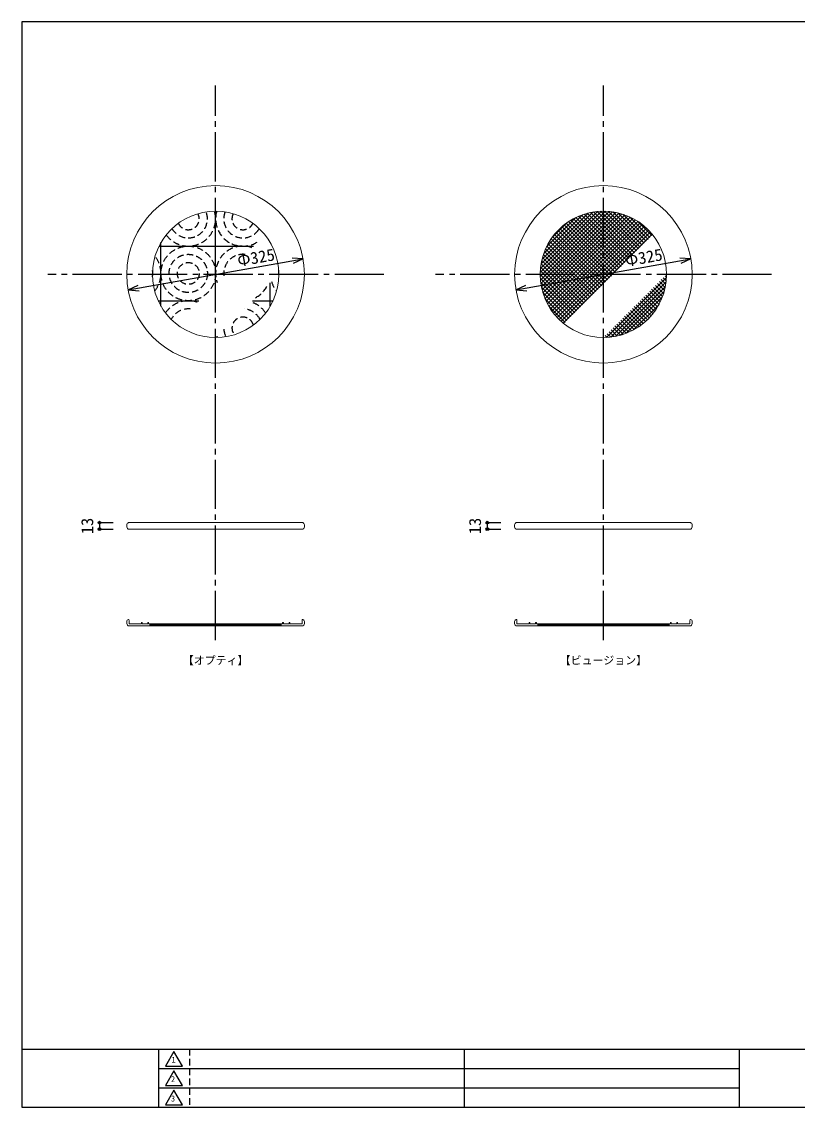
# Model space of a CAD drawing. Units: millimetres, scale not verified, with parts at other scales. Extents: x -1420 to 1420, y -994 to 994.
# Drawn here: x -1420 to 0, y -994 to 994 of the extents above; entities that cross this region are included whole.
import ezdxf
from ezdxf.enums import TextEntityAlignment as Align

# ---------------------------------------------------------------- set-up
doc = ezdxf.new("R2010")
doc.units = ezdxf.units.MM
doc.header["$LTSCALE"] = 10
doc.header["$PDMODE"] = 32
doc.header["$PDSIZE"] = 5
doc.linetypes.add('CHAIN2', pattern=[12, 9, -1, 1, -1])
doc.linetypes.add('DASHED1', pattern=[1.8, 1.2, -0.6])
for name, color, linetype in [('0-0_0', 7, 'Continuous'), ('1-1', 7, 'DASHED1'), ('1-2', 7, 'Continuous'), ('1-3', 7, 'Continuous'), ('1-F', 7, 'Continuous')]:
    doc.layers.add(name, color=color, linetype=linetype)
doc.layers.add('1-0', color=7, linetype='Continuous', lineweight=18)
doc.styles.add('ＭＳ ゴシック', font='')
doc.styles.get('ＭＳ ゴシック').set_extended_font_data('MS Gothic')

msp = doc.modelspace()

# ---------------------------------------------------------------- linework, layer by layer
at = {"layer": '0-0_0'}
for p, q in [((-1420, -887.5), (1420, -887.5)), ((-1169.61, -887.5), (-1169.61, -994)), ((-609.67, -887.5), (-609.67, -994.15)), ((-106.53, -887.5), (-106.53, -994)), ((-1169.61, -923), (-106.53, -923)), ((-1169.61, -958.5), (-106.53, -958.5))]:
    msp.add_line(p, q, dxfattribs=at)
at = {"layer": '0-0_0', "linetype": 'DASHED1'}
msp.add_line((-1112.81, -887.5), (-1112.81, -994), dxfattribs=at)
at = {"layer": '0-0_0'}
for points in [[(-1420, -994), (1420, -994), (1420, 994), (-1420, 994)], [(-1141.21, -891.76), (-1156.85, -918.84), (-1125.58, -918.84)], [(-1141.21, -927.26), (-1156.85, -954.34), (-1125.58, -954.34)], [(-1141.21, -962.76), (-1156.85, -989.84), (-1125.58, -989.84)]]:
    msp.add_lwpolyline(points, close=True, dxfattribs=at)
at = {"layer": '1-0'}
for p, q in [((-1227.5, 72.44), (-1227.5, 68.82)), ((-1224.16, 76.57), (-1224.38, 76.57)), ((-1224.38, 76.57), (-1065, 76.57)), ((-1223.18, 64.5), (-1183.01, 64.5)), ((-1183.01, 64.5), (-946.99, 64.5)), ((-905.62, 76.57), (-1065, 76.57)), ((-946.99, 64.5), (-906.82, 64.5)), ((-905.62, 76.57), (-905.84, 76.57)), ((-902.5, 68.82), (-902.5, 72.44)), ((-517.5, 72.44), (-517.5, 68.82)), ((-514.16, 76.57), (-514.38, 76.57)), ((-514.38, 76.57), (-355, 76.57)), ((-513.18, 64.5), (-473.01, 64.5)), ((-473.01, 64.5), (-236.99, 64.5)), ((-195.62, 76.57), (-355, 76.57)), ((-236.99, 64.5), (-196.82, 64.5)), ((-195.62, 76.57), (-195.84, 76.57)), ((-192.5, 68.82), (-192.5, 72.44)), ((-1227.5, -104.74), (-1227.5, -108.36)), ((-1224.16, -100.61), (-1224.38, -100.61)), ((-1223.48, -103.15), (-1223.67, -101.07)), ((-1223.48, -108.47), (-1223.48, -103.15)), ((-1223.18, -112.69), (-1183.01, -112.69)), ((-1200.89, -108.87), (-1223.08, -108.87)), ((-1189.16, -108.87), (-1199.39, -108.87)), ((-1189.14, -106.58), (-1189.16, -108.87)), ((-1187.77, -106.58), (-1189.14, -106.58)), ((-1187.75, -108.87), (-1187.77, -106.58)), ((-1185.18, -108.87), (-1187.75, -108.87)), ((-1185.14, -111.17), (-1185.18, -108.87)), ((-1185.18, -108.87), (-944.82, -108.87)), ((-1180.69, -111.41), (-1184.88, -111.41)), ((-1184.54, -110.86), (-1184.54, -111.41)), ((-1184.54, -110.86), (-945.46, -110.86)), ((-1184.54, -111.41), (-945.46, -111.41)), ((-1183.01, -112.69), (-946.99, -112.69)), ((-1180.69, -111.67), (-1180.69, -111.41)), ((-1180.69, -111.67), (-949.31, -111.67)), ((-949.31, -111.41), (-949.31, -111.67)), ((-945.12, -111.41), (-949.31, -111.41)), ((-946.99, -112.69), (-906.82, -112.69)), ((-945.46, -111.41), (-945.46, -110.86)), ((-944.82, -108.87), (-944.86, -111.17)), ((-942.25, -108.87), (-944.82, -108.87)), ((-942.23, -106.58), (-942.25, -108.87)), ((-940.86, -106.58), (-942.23, -106.58)), ((-940.84, -108.87), (-940.86, -106.58)), ((-930.61, -108.87), (-940.84, -108.87)), ((-930.57, -106.57), (-929.15, -106.57)), ((-929.15, -106.57), (-929.11, -108.87)), ((-906.92, -108.87), (-929.11, -108.87)), ((-906.33, -101.07), (-906.52, -103.15)), ((-906.52, -103.15), (-906.52, -108.47)), ((-905.62, -100.61), (-905.84, -100.61)), ((-902.5, -108.36), (-902.5, -104.74)), ((-517.5, -104.74), (-517.5, -108.36)), ((-514.16, -100.61), (-514.38, -100.61)), ((-513.48, -103.15), (-513.67, -101.07)), ((-513.48, -108.47), (-513.48, -103.15)), ((-513.18, -112.69), (-473.01, -112.69)), ((-490.89, -108.87), (-513.08, -108.87)), ((-479.16, -108.87), (-489.39, -108.87)), ((-479.14, -106.58), (-479.16, -108.87)), ((-477.77, -106.58), (-479.14, -106.58)), ((-477.75, -108.87), (-477.77, -106.58)), ((-475.18, -108.87), (-477.75, -108.87)), ((-475.14, -111.17), (-475.18, -108.87)), ((-475.18, -108.87), (-234.82, -108.87)), ((-470.69, -111.41), (-474.88, -111.41)), ((-474.54, -110.86), (-474.54, -111.41)), ((-474.54, -110.86), (-235.46, -110.86)), ((-474.54, -111.41), (-235.46, -111.41)), ((-473.01, -112.69), (-236.99, -112.69)), ((-470.69, -111.67), (-470.69, -111.41)), ((-470.69, -111.67), (-239.31, -111.67)), ((-239.31, -111.41), (-239.31, -111.67)), ((-235.12, -111.41), (-239.31, -111.41)), ((-236.99, -112.69), (-196.82, -112.69)), ((-235.46, -111.41), (-235.46, -110.86)), ((-234.82, -108.87), (-234.86, -111.17)), ((-232.25, -108.87), (-234.82, -108.87)), ((-232.23, -106.58), (-232.25, -108.87)), ((-230.86, -106.58), (-232.23, -106.58)), ((-230.84, -108.87), (-230.86, -106.58)), ((-220.61, -108.87), (-230.84, -108.87)), ((-220.57, -106.57), (-219.15, -106.57)), ((-219.15, -106.57), (-219.11, -108.87)), ((-196.92, -108.87), (-219.11, -108.87)), ((-196.33, -101.07), (-196.52, -103.15)), ((-196.52, -103.15), (-196.52, -108.47)), ((-195.62, -100.61), (-195.84, -100.61)), ((-192.5, -108.36), (-192.5, -104.74))]:
    msp.add_line(p, q, dxfattribs=at)
at = {"layer": '1-0', "color": 8}
for p, q in [((-1185.14, -111.17), (-1184.54, -111.17)), ((-945.46, -111.17), (-944.86, -111.17)), ((-475.14, -111.17), (-474.54, -111.17)), ((-235.46, -111.17), (-234.86, -111.17))]:
    msp.add_line(p, q, dxfattribs=at)
at = {"layer": '1-0'}
for points in [[(-1200.89, -108.87), (-1200.85, -106.57), (-1199.43, -106.57), (-1199.39, -108.87)], [(-930.61, -108.87), (-930.57, -106.57), (-930.6, -106.57)], [(-490.89, -108.87), (-490.85, -106.57), (-489.43, -106.57), (-489.39, -108.87)], [(-220.61, -108.87), (-220.57, -106.57), (-220.6, -106.57)]]:
    msp.add_lwpolyline(points, dxfattribs=at)
for centre, radius in [((-1065, 531.26), 162.5), ((-355, 531.26), 162.5), ((-1065, 531.26), 115.69), ((-355, 531.26), 115.69)]:
    msp.add_circle(centre, radius, dxfattribs=at)
for centre, radius, start, end in [((-1223.18, 72.44), 4.32, 108.29152, 180), ((-1223.18, 68.82), 4.32, 180, 270), ((-1224.38, 76.06), 0.508, 90, 108.29152), ((-906.82, 68.82), 4.32, 270, 0), ((-905.62, 76.06), 0.508, 71.70848, 90), ((-906.82, 72.44), 4.32, 0, 71.70848), ((-513.18, 72.44), 4.32, 108.29152, 180), ((-513.18, 68.82), 4.32, 180, 270), ((-514.38, 76.06), 0.508, 90, 108.29152), ((-196.82, 68.82), 4.32, 270, 0), ((-195.62, 76.06), 0.508, 71.70848, 90), ((-196.82, 72.44), 4.32, 0, 71.70848), ((-1223.18, -104.74), 4.32, 108.29152, 180), ((-1223.18, -108.36), 4.32, 180, 270), ((-1224.38, -101.12), 0.508, 90, 108.29152), ((-1224.16, -101.11), 0.5, 5, 90), ((-1223.08, -108.47), 0.4, 180, 270), ((-1184.88, -111.16), 0.254, 181, 270), ((-1183.01, -109.51), 3.18, 270, 317.15636), ((-946.99, -109.51), 3.18, 222.84364, 270), ((-945.12, -111.16), 0.254, 270, 359), ((-906.92, -108.47), 0.4, 270, 0), ((-906.82, -108.36), 4.32, 270, 0), ((-905.84, -101.11), 0.5, 90, 175), ((-905.62, -101.12), 0.508, 71.70848, 90), ((-906.82, -104.74), 4.32, 0, 71.70848), ((-513.18, -104.74), 4.32, 108.29152, 180), ((-513.18, -108.36), 4.32, 180, 270), ((-514.38, -101.12), 0.508, 90, 108.29152), ((-514.16, -101.11), 0.5, 5, 90), ((-513.08, -108.47), 0.4, 180, 270), ((-474.88, -111.16), 0.254, 181, 270), ((-473.01, -109.51), 3.18, 270, 317.15636), ((-236.99, -109.51), 3.18, 222.84364, 270), ((-235.12, -111.16), 0.254, 270, 359), ((-196.92, -108.47), 0.4, 270, 0), ((-196.82, -108.36), 4.32, 270, 0), ((-195.84, -101.11), 0.5, 90, 175), ((-195.62, -101.12), 0.508, 71.70848, 90), ((-196.82, -104.74), 4.32, 0, 71.70848)]:
    msp.add_arc(centre, radius, start, end, dxfattribs=at)
at = {"layer": '1-1'}
for radius in [50, 35, 20]:
    msp.add_circle((-1115.03, 532.99), radius, dxfattribs=at)
for centre, radius, start, end in [((-1115.03, 632.99), 50, 216.19277, 16.18163), ((-1115.03, 632.99), 35, 211.14005, 21.17851), ((-1115.03, 632.99), 20, 204.43842, 27.88015), ((-1015.03, 632.99), 50, 163.81837, 303.82754), ((-1015.03, 632.99), 35, 158.82149, 328.85995), ((-1015.03, 632.99), 20, 152.11985, 335.56158), ((-1015.03, 532.99), 50, 70.6686, 199.3314), ((-1215.03, 532.99), 50, 320.14768, 38.52744), ((-1015.03, 532.99), 35, 83.2291, 186.7709), ((-1215.03, 532.99), 35, 349.67965, 8.99547), ((-915.03, 532.99), 35, 170.56245, 182.84432), ((-915.03, 532.99), 50, 197.54569, 219.93349), ((-1015.03, 532.99), 50, 297.39654, 332.60346), ((-1015.03, 432.99), 50, 33.56941, 72.45431), ((-1015.03, 432.99), 35, 26.91695, 86.19549), ((-1015.03, 432.99), 20, 16.10476, 217.80376), ((-1015.03, 432.99), 50, 197.54569, 200.3391), ((-1015.03, 432.99), 35, 183.80451, 206.99157)]:
    msp.add_arc(centre, radius, start, end, dxfattribs=at)
at = {"layer": '1-2'}
for p, q in [((-1065.03, 513.62), (-1065.03, 646.94)), ((-1168.47, 582.99), (-995.66, 582.99)), ((-1165.03, 473.14), (-1165.03, 589.47)), ((-965.03, 473.04), (-965.03, 515.59)), ((-1170.14, 482.99), (-1095.66, 482.99)), ((-997.63, 482.99), (-959.86, 482.99))]:
    msp.add_line(p, q, dxfattribs=at)
at = {"layer": '1-2', "linetype": 'DASHED1'}
for radius, start, end in [(50, 70.69566, 146.40172), (35, 83.27346, 153.04677)]:
    msp.add_arc((-1115, 432.99), radius, start, end, dxfattribs=at)
at = {"layer": '1-3'}
for p, q in [((-470.63, 534.67), (-358.41, 646.89)), ((-470.63, 527.61), (-351.35, 646.88)), ((-470.22, 520.94), (-344.68, 646.48)), ((-470.17, 542.21), (-365.95, 646.42)), ((-469.48, 514.61), (-338.35, 645.74)), ((-469.1, 550.35), (-374.09, 645.36)), ((-468.44, 508.58), (-332.32, 644.7)), ((-467.24, 559.28), (-383.02, 643.5)), ((-467.13, 502.81), (-326.56, 643.39)), ((-465.59, 497.29), (-321.03, 641.84)), ((-464.23, 569.36), (-393.1, 640.49)), ((-463.82, 491.99), (-315.73, 640.07)), ((-461.84, 486.89), (-310.64, 638.1)), ((-461.84, 486.89), (-310.64, 638.1)), ((-400.34, 637.68), (-315.65, 552.99)), ((-395.29, 639.7), (-312.12, 556.53)), ((-390.03, 641.51), (-308.58, 560.07)), ((-384.55, 643.1), (-305.05, 563.6)), ((-378.83, 644.46), (-301.51, 567.14)), ((-372.86, 645.55), (-297.98, 570.67)), ((-366.59, 646.36), (-294.44, 574.21)), ((-360, 646.83), (-290.9, 577.74)), ((-353.02, 646.92), (-287.37, 581.28)), ((-345.58, 646.56), (-283.83, 584.81)), ((-337.57, 645.62), (-280.3, 588.35)), ((-337.57, 645.62), (-280.3, 588.35)), ((-328.82, 643.94), (-276.76, 591.88)), ((-319.01, 641.2), (-273.23, 595.42)), ((-307.46, 636.72), (-269.69, 598.96)), ((-459.67, 481.99), (-305.74, 635.93)), ((-459.25, 581.41), (-405.16, 635.5)), ((-457.32, 477.27), (-301.02, 633.57)), ((-454.79, 472.73), (-296.48, 631.05)), ((-452.09, 468.36), (-292.1, 628.35)), ((-449.23, 464.15), (-287.89, 625.49)), ((-448.89, 598.84), (-422.58, 625.15)), ((-446.21, 460.1), (-283.84, 622.47)), ((-443.03, 456.2), (-279.95, 619.29)), ((-430.8, 618.65), (-340.4, 528.25)), ((-426.94, 621.85), (-336.87, 531.78)), ((-422.92, 624.9), (-333.33, 535.32)), ((-418.74, 627.8), (-329.8, 538.85)), ((-418.74, 627.8), (-329.8, 538.85)), ((-414.4, 630.53), (-326.26, 542.39)), ((-409.89, 633.09), (-322.72, 545.92)), ((-405.21, 635.48), (-319.19, 549.46)), ((-405.21, 635.48), (-319.19, 549.46)), ((-291.85, 628.18), (-266.16, 602.49)), ((-447.82, 600.31), (-358.08, 510.57)), ((-444.72, 604.28), (-354.54, 514.1)), ((-444.72, 604.28), (-354.54, 514.1)), ((-441.47, 608.1), (-351.01, 517.64)), ((-439.7, 452.46), (-276.21, 615.96)), ((-438.07, 611.77), (-347.47, 521.17)), ((-436.22, 448.88), (-272.62, 612.48)), ((-434.51, 615.28), (-343.94, 524.71)), ((-432.58, 445.44), (-269.19, 608.84)), ((-428.79, 442.16), (-265.91, 605.05)), ((-460.84, 577.97), (-375.76, 492.89)), ((-458.58, 582.78), (-372.22, 496.43)), ((-456.14, 587.41), (-368.69, 499.96)), ((-453.53, 591.88), (-365.15, 503.5)), ((-450.76, 596.17), (-361.62, 507.03)), ((-467.85, 556.7), (-389.9, 478.75)), ((-466.43, 562.35), (-386.36, 482.28)), ((-464.77, 567.76), (-382.83, 485.82)), ((-462.9, 572.97), (-379.29, 489.35)), ((-470.48, 538.12), (-400.51, 468.14)), ((-469.91, 544.62), (-396.97, 471.68)), ((-469.02, 550.8), (-393.44, 475.21)), ((-470.69, 531.25), (-404.04, 464.61)), ((-470.45, 523.95), (-407.58, 461.07)), ((-349.17, 415.72), (-239.46, 525.43)), ((-341.45, 416.37), (-240.11, 517.71)), ((-252.5, 518.12), (-241.8, 507.42)), ((-248.96, 521.66), (-240.7, 513.4)), ((-245.43, 525.19), (-239.9, 519.66)), ((-241.89, 528.73), (-239.42, 526.26)), ((-469.69, 516.11), (-411.11, 457.53)), ((-468.24, 507.59), (-414.65, 454)), ((-465.84, 498.12), (-418.18, 450.46)), ((-333.08, 417.67), (-241.41, 509.33)), ((-323.82, 419.85), (-243.59, 500.08)), ((-270.18, 500.45), (-250.78, 481.05)), ((-266.64, 503.98), (-248.57, 485.91)), ((-263.1, 507.52), (-246.56, 490.97)), ((-259.57, 511.05), (-244.75, 496.23)), ((-256.03, 514.59), (-243.15, 501.71)), ((-461.95, 487.16), (-421.72, 446.93)), ((-313.23, 423.38), (-247.12, 489.48)), ((-291.39, 479.23), (-267.61, 455.45)), ((-287.85, 482.77), (-264.4, 459.32)), ((-284.32, 486.3), (-261.35, 463.34)), ((-280.78, 489.84), (-258.46, 467.52)), ((-277.25, 493.37), (-255.73, 471.86)), ((-273.71, 496.91), (-253.17, 476.37)), ((-455.06, 473.2), (-425.26, 443.39)), ((-312.6, 458.02), (-290.08, 435.5)), ((-309.07, 461.55), (-285.95, 438.44)), ((-305.53, 465.09), (-281.97, 441.53)), ((-302, 468.63), (-278.15, 444.78)), ((-300.11, 429.42), (-253.17, 476.37)), ((-298.46, 472.16), (-274.49, 448.19)), ((-294.92, 475.7), (-270.97, 451.74)), ((-330.28, 440.34), (-313.29, 423.35)), ((-326.74, 443.88), (-308.29, 425.42)), ((-323.21, 447.41), (-303.48, 427.68)), ((-319.67, 450.95), (-298.84, 430.12)), ((-316.14, 454.48), (-294.38, 432.73)), ((-351.49, 419.13), (-348.14, 415.77)), ((-347.96, 422.66), (-341.64, 416.35)), ((-344.42, 426.2), (-335.46, 417.23)), ((-340.89, 429.73), (-329.56, 418.4)), ((-337.35, 433.27), (-323.91, 419.83)), ((-333.82, 436.81), (-318.49, 421.48))]:
    msp.add_line(p, q, dxfattribs=at)
at = {"layer": '1-F', "linetype": 'CHAIN2'}
for p, q in [((-1065, -138.37), (-1065, 877.16)), ((-355, -138.37), (-355, 877.16)), ((-756.95, 531.26), (-1372.2, 531.26)), ((-46.95, 531.26), (-662.2, 531.26))]:
    msp.add_line(p, q, dxfattribs=at)
at = {"layer": '1-F'}
for p, q in [((-904.97, 559.47), (-924.89, 561.22)), ((-194.97, 559.47), (-214.89, 561.22)), ((-1225.03, 503.04), (-1206.91, 511.49)), ((-1225.03, 503.04), (-1205.11, 501.3)), ((-515.03, 503.04), (-496.91, 511.49)), ((-515.03, 503.04), (-495.11, 501.3)), ((-1277.5, 76.57), (-1277.5, 64.5)), ((-1277.5, 76.57), (-1252.5, 76.57)), ((-1277.5, 64.5), (-1252.5, 64.5)), ((-567.5, 76.57), (-567.5, 64.5)), ((-567.5, 76.57), (-542.5, 76.57)), ((-567.5, 64.5), (-542.5, 64.5))]:
    msp.add_line(p, q, dxfattribs=at)
for points in [[(-1225.03, 503.04), (-904.97, 559.47), (-923.09, 551.02)], [(-515.03, 503.04), (-194.97, 559.47), (-213.09, 551.02)]]:
    msp.add_lwpolyline(points, dxfattribs=at)
for p in [(-1277.5, 76.57), (-1277.5, 64.5), (-567.5, 76.57), (-567.5, 64.5)]:
    msp.add_point(p, dxfattribs=at)

# ---------------------------------------------------------------- texts
at = {"layer": '0-0_0', "style": 'ＭＳ ゴシック'}
for s, p in [('1', (-1145.75, -915.85)), ('2', (-1146.64, -951.35)), ('3', (-1146.64, -986.85))]:
    msp.add_text(s, height=10.93, dxfattribs=at).set_placement(p, align=Align.BOTTOM_LEFT)
at = {"layer": '1-F', "style": 'ＭＳ ゴシック'}
for s, rotation, p in [('Φ325', 10, (-1021.91, 538.85)), ('Φ325', 10, (-311.91, 538.85)), ('13', 90, (-1282.5, 55.54)), ('13', 90, (-572.5, 55.54))]:
    msp.add_text(s, height=21.99, rotation=rotation, dxfattribs=at).set_placement(p, align=Align.BOTTOM_LEFT)
for s, p in [('【オプティ】', (-1125, -187.35)), ('【ビュージョン】', (-435, -187.35))]:
    msp.add_text(s, height=14.66, dxfattribs=at).set_placement(p, align=Align.BOTTOM_LEFT)

doc.saveas('drawing.dxf')
